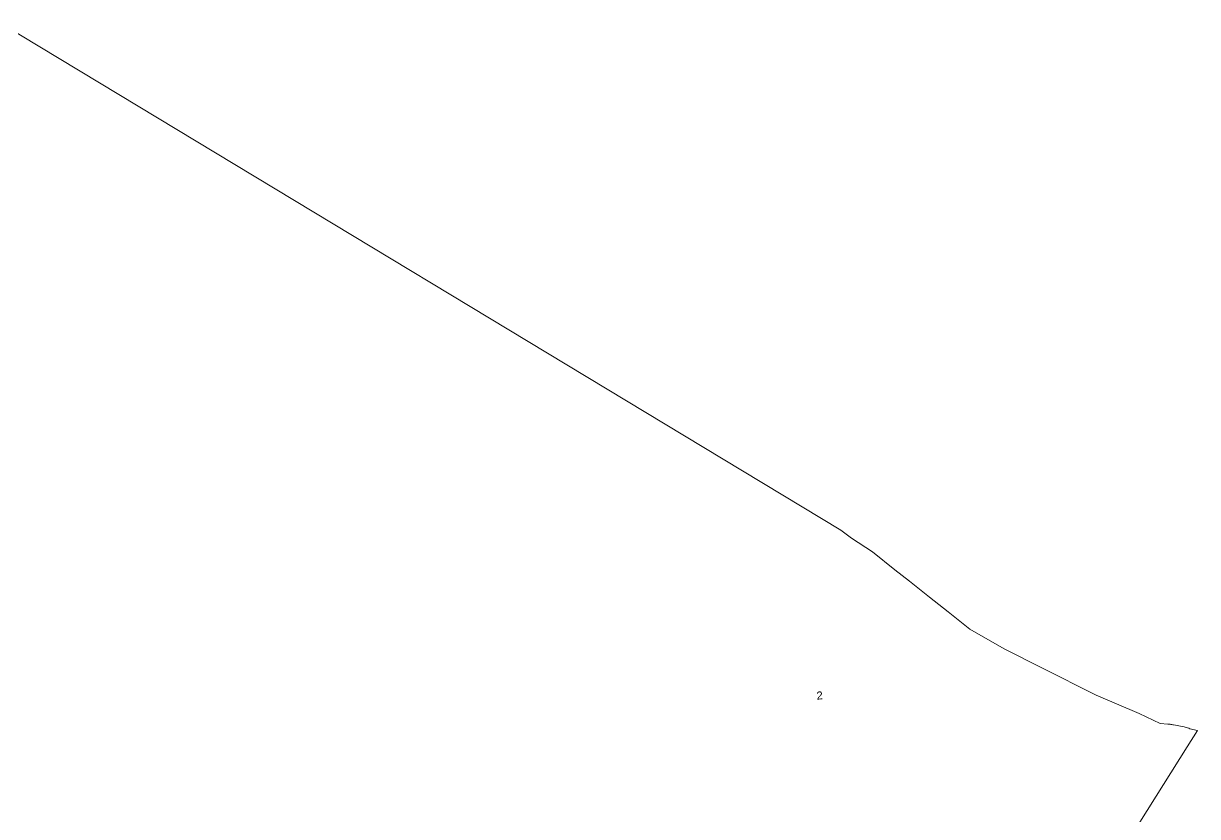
# Model space of a CAD drawing. Header units: metres. Extents: x 302407 to 305113, y 6184433 to 6187336.
# Drawn here: x 302861.9 to 303126, y 6187112.9 to 6187291.4 of the extents above; entities that cross this region are included whole.
import ezdxf

# ---------------------------------------------------------------- set-up
doc = ezdxf.new("R2010")
doc.units = ezdxf.units.M
doc.layers.add('Cadastre Land Parcels_SP_EXT', color=7, linetype='Continuous', lineweight=5)
doc.styles.get("Standard").update_dxf_attribs({"font": 'arial.ttf'})

msp = doc.modelspace()

# ---------------------------------------------------------------- linework, layer by layer
at = {"layer": 'Cadastre Land Parcels_SP_EXT', "linetype": 'Continuous'}
msp.add_lwpolyline([(303095.41, 6187083.59), (303123.72, 6187128.62), (303126.02, 6187132.32), (303125.68, 6187132.39), (303125.34, 6187132.46), (303124.99, 6187132.54), (303124.65, 6187132.62), (303124.31, 6187132.71), (303124.05, 6187132.79), (303123.78, 6187132.88), (303123.52, 6187132.97), (303123.25, 6187133.06), (303122.99, 6187133.14), (303122.61, 6187133.22), (303122.23, 6187133.3), (303121.84, 6187133.36), (303121.46, 6187133.43), (303121.07, 6187133.49), (303120.65, 6187133.57), (303120.44, 6187133.6), (303120.23, 6187133.64), (303120.01, 6187133.67), (303119.89, 6187133.69), (303119.51, 6187133.74), (303119.38, 6187133.75), (303117.64, 6187133.85), (303112.9, 6187136.15), (303103.23, 6187140.25), (303091.03, 6187146.39), (303082.55, 6187150.71), (303074.77, 6187155.14), (303069.93, 6187159.03), (303065.69, 6187162.32), (303061.25, 6187165.92), (303057.92, 6187168.44), (303052.88, 6187172.51), (303048.15, 6187175.6), (303045.79, 6187177.38), (302856.89, 6187291.45)], dxfattribs=at)

# ---------------------------------------------------------------- texts
at = {"layer": 'Cadastre Land Parcels_SP_EXT'}
msp.add_text('2', height=1.8, rotation=4.32, dxfattribs=at).set_placement((303040.38, 6187139.24))

doc.saveas('drawing.dxf')
